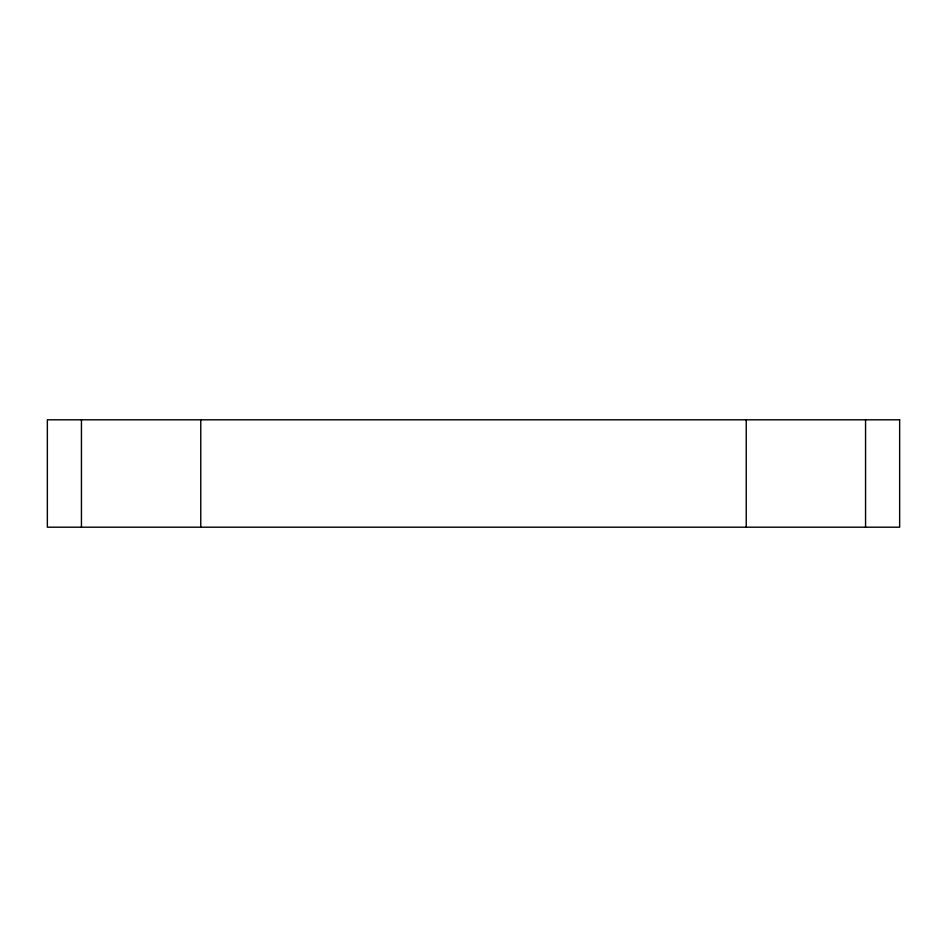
<?xml version="1.0" encoding="UTF-8"?>
<svg xmlns="http://www.w3.org/2000/svg" width="947" height="947" viewBox="0 0 947 947"><rect width="100%" height="100%" fill="white"/><g stroke="black" fill="none" stroke-linecap="round" stroke-linejoin="round"><path stroke-width="1.42" d="M865.558 419.805L865.558 527.195M746.236 419.805L746.236 527.195M200.764 419.805L200.764 527.195M81.442 419.805L81.442 527.195M899.65 419.805L47.35 419.805L47.35 527.195L899.65 527.195L899.65 419.805"/></g></svg>
